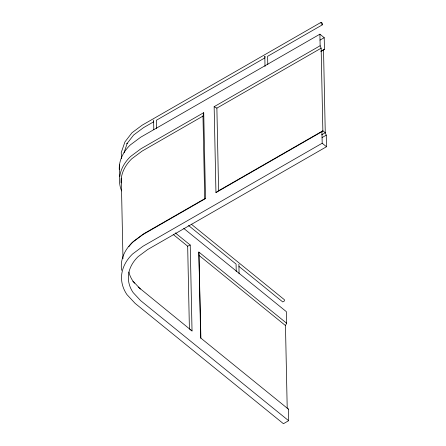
<?xml version="1.0" encoding="UTF-8"?>
<svg xmlns="http://www.w3.org/2000/svg" width="446" height="446" viewBox="0 0 446 446"><rect width="100%" height="100%" fill="white"/><g stroke="black" fill="none" stroke-linecap="round" stroke-linejoin="round"><path stroke-width="0.67" d="M128.911 246.666A58.292 39.683 -1.2 0 1 133.527 241.375L143.796 233.726L204.708 198.715L202.98 116.105L203.722 112.676L140.997 148.73L130.527 156.529A59.809 40.714 -1.2 0 0 121.58 190.905M124.055 152.705L127.255 143.144L126.881 143.779L133.644 135.004L143.528 127.645L153.675 121.808M321.148 22.3L321.176 23.761L322.447 24.792L322.419 23.331L321.148 22.3L142.123 125.209L131.971 132.769L124.964 141.861L121.223 152.554L121.557 158.715M119.249 169.497A59.809 40.714 -1.2 0 1 130.282 144.961L140.758 137.167L319.899 34.186L320.139 45.754L321.137 48.185L322.865 130.79L321.94 131.665L322.185 143.233L143.038 246.214L132.568 254.008A59.809 40.714 -1.2 0 0 126.959 294.611L135.138 303.392L283.427 423.7L288.64 420.706L288.4 409.138L287.207 408.151L285.473 325.541L286.6 323.222L286.354 311.659L183.724 228.391M321.12 51.513L324.454 49.255L324.214 37.687L319.899 34.186M320.139 45.754L214.147 106.683L215.948 192.594L218.607 190.721L322.865 130.79L325.262 132.735L326.255 135.166L326.5 146.734L147.698 249.515L138.132 256.634A52.985 36.07 -1.2 0 0 133.164 292.604L140.635 300.626L288.64 420.706M264.874 57.891L156.407 120.242L156.579 128.47M322.447 24.792L267.611 56.313L267.784 64.547M319.983 40.118L324.214 37.687M202.98 116.105L142.068 151.122L131.799 158.765A58.292 39.683 -1.2 0 0 121.056 182.983M214.147 106.683L216.879 108.116L321.137 48.185M320.841 51.329L324.454 49.255M203.722 112.676L205.522 198.587L142.798 234.646L132.328 242.44A59.809 40.714 -1.2 0 0 121.596 270.315M215.948 192.594L321.94 131.665M321.644 134.815L325.262 132.735L323.534 50.125M322.04 137.591L326.255 135.166M173.176 234.434L187.671 246.192L190.23 245.038L192.031 330.954L138.238 287.057M204.708 198.715L205.522 198.587M198.86 252.04L200.661 337.957L200.906 338.135L198.86 252.04L286.6 323.222M322.185 143.233L326.5 146.734M191.273 224.165L284.241 299.595L284.576 300.141L284.275 301.056L282.736 301.936L238.967 266.424M188.524 225.498L236.073 264.082L236.235 271.625M175.272 232.901L190.23 245.038M199.178 255.525L285.473 325.541M200.661 337.957L288.4 409.138M192.031 330.954L189.399 328.802L187.671 246.192M140.395 289.058L132.919 281.041A52.985 36.07 -1.2 0 1 128.849 272.082M132.852 281.275L134.647 283.204M265.13 57.166L264.807 56.163L265.019 66.454M238.883 264.227L239.084 273.833M216.879 108.116L218.607 190.721M153.602 120.091L153.803 129.697M121.29 178.138L122.979 258.663M119.5 164.842L119.745 176.404"/></g></svg>
